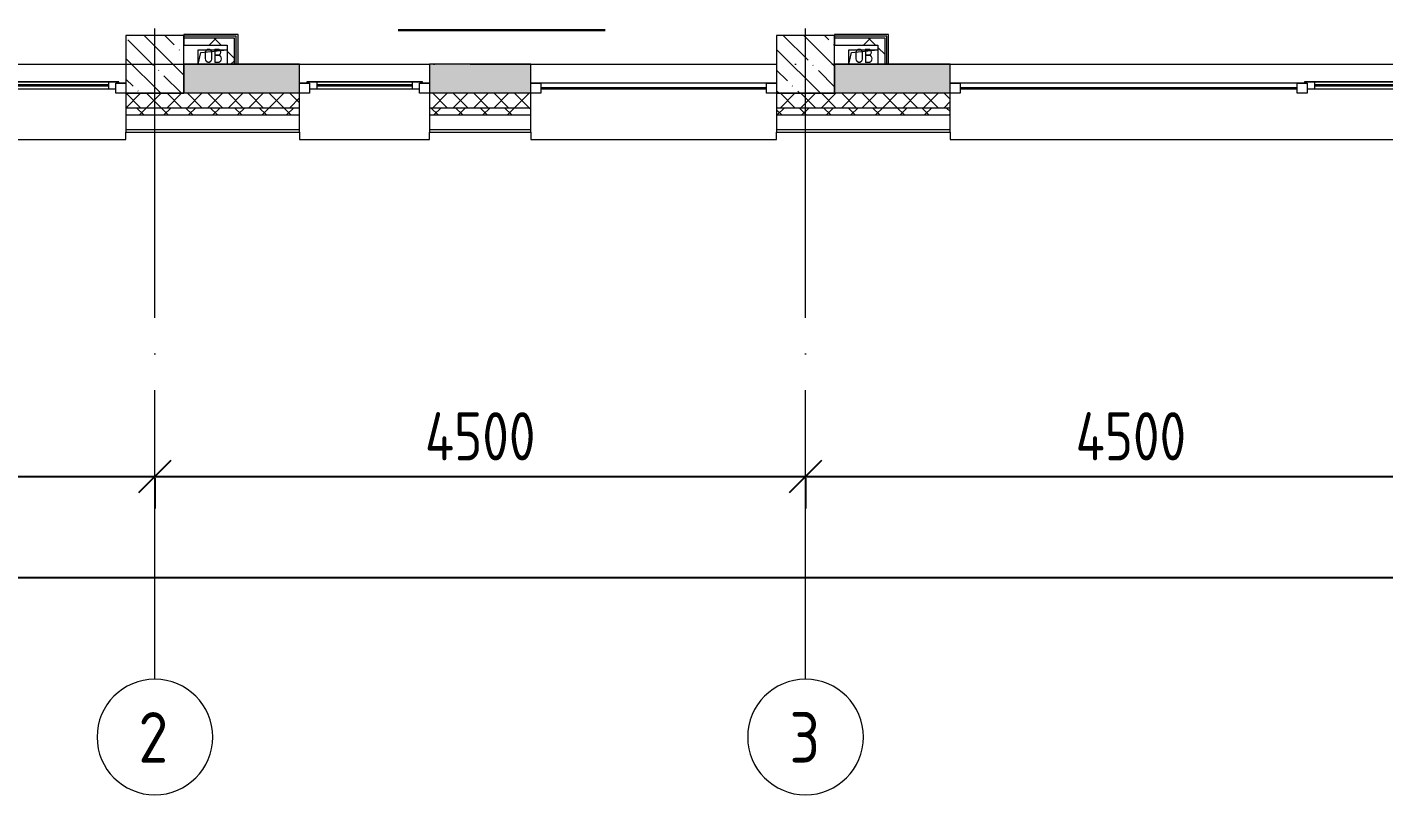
# Model space of a CAD drawing. Header units: millimetres. Extents: x -592259 to 288321, y -552984 to 293768.
# Drawn here: x 2765 to 12149, y -83822 to -78513 of the extents above; entities that cross this region are included whole.
import ezdxf

# ---------------------------------------------------------------- set-up
doc = ezdxf.new("R2010")
doc.units = ezdxf.units.MM
doc.linetypes.add('ADSK_Линия сетки', pattern=[2500, 2000, -250, 0, -250])
doc.layers.get('Defpoints').update_dxf_attribs({"color": 250})
for name, color, linetype, lineweight in [('2)Фархверки', 40, 'Continuous', 30), ('4.6) Швы', 6, 'Continuous', 30), ('A-____-____-DIMS', 250, 'Continuous', 9), ('A-DETL-GENF-OTLN', 250, 'Continuous', 5), ('A-FLOR-____-OTLN', 250, 'Continuous', 9), ('A-GLAZ-____-MCUT', 250, 'Continuous', 9), ('A-GLAZ-____-OTLN', 250, 'Continuous', 5), ('A-WALL-____-MCUT', 250, 'Continuous', 13), ('A-WALL-____-PATT', 250, 'Continuous', 13), ('A-WALL-FNSH-MCUT', 250, 'Continuous', 13), ('I-WALL-____-OTLN', 250, 'Continuous', 9), ('S-COLS-____-MCUT', 250, 'Continuous', 25), ('S-COLS-____-OTLN', 250, 'Continuous', 9), ('S-GRID-____-IDEN', 250, 'Continuous', 9), ('S-GRID-____-OTLN', 250, 'Continuous', 9)]:
    doc.layers.add(name, color=color, linetype=linetype, lineweight=lineweight)
doc.styles.add('GOST Common', font='', dxfattribs={"width": 0.9, "height": 350})
doc.styles.add('ISOCPEUR', font='isocpeur.ttf', dxfattribs={"width": 0.8, "height": 100})
doc.styles.get("Standard").update_dxf_attribs({"font": 'ГОСТ тип А.ttf'})
doc.styles.get('GOST Common').set_extended_font_data('GOST Common')
doc.dimstyles.new('А3', dxfattribs={"dimtxt": 333, "dimasz": 222, "dimexe": 222, "dimexo": 111, "dimgap": 111, "dimtad": 1, "dimtoh": 1, "dimdec": 0, "dimrnd": 0.0015, "dimzin": 0, "dimdsep": 46, "dimtxsty": 'Standard', "dimblk": 'OBLIQUE', "dimcen": 0, "dimclrd": 7, "dimclre": 7, "dimclrt": 7, "dimadec": 0, "dimazin": 0, "dimtfac": 1, "dimtdec": 0, "dimtofl": 0, "dimtmove": 0, "dimatfit": 3, "dimfxl": 1, "dimtolj": 1, "dimtzin": 0, "dimarcsym": 0})
pattern_1 = [(45, (-601.3, -122294.79), (-141.4214, 141.4214), []), (135, (-601.3, -122294.79), (-141.4214, -141.4214), [])]
pattern_2 = [(135, (-601.3, -122294.79), (-142.5612, -142.5612), []), (135, (-458.73, -122294.79), (-142.5612, -142.5612), [252.016, -50.403, 3.353, -47.05])]

# ---------------------------------------------------------------- blocks, each defined once
blk = doc.blocks.new('Окно_СКБ_2Ст1 - Окно_СКБ_2Ст 3300_ОК2л-29018874-АР1_Маркировочный план 2 этажа С1')
at = {"layer": 'A-GLAZ-____-MCUT'}
for p, q in [((-1650, -195), (-1650, -125)), ((-1650, -125), (-1580, -125)), ((-1580, -125), (-1580, -195)), ((-820, -155), (-1580, -155)), ((-1580, -155), (-1580, -195)), ((-1530, -205), (-1530, -155)), ((-870, -205), (-870, -155)), ((-820, -195), (-820, -125)), ((-820, -125), (-750, -125)), ((-820, -195), (-820, -155)), ((-750, -125), (-750, -195)), ((1580, -195), (1580, -125)), ((1580, -125), (1650, -125)), ((1650, -125), (1650, -195)), ((-1580, -195), (-1650, -195)), ((-1580, -195), (-1600, -195)), ((-1600, -195), (-1600, -205)), ((-1600, -205), (-800, -205)), ((-800, -205), (-1600, -205)), ((-750, -195), (-820, -195)), ((-800, -195), (-820, -195)), ((-800, -205), (-800, -195)), ((1650, -195), (1580, -195))]:
    blk.add_line(p, q, dxfattribs=at)
at = {"layer": 'A-GLAZ-____-MCUT', "lineweight": 5}
for p, q in [((-1530, -175), (-870, -175)), ((-870, -185), (-1530, -185)), ((1580, -155), (-750, -155)), ((1580, -165), (-750, -165))]:
    blk.add_line(p, q, dxfattribs=at)
at = {"layer": 'A-GLAZ-____-OTLN'}
for p, q in [((-1650, -195), (-1600, -195)), ((-800, -195), (1650, -195))]:
    blk.add_line(p, q, dxfattribs=at)
blk = doc.blocks.new('Окно_СКБ_1Ст1 - 120_Окно_СКБ_1Ст_900_ОК3л-29018700-АР1_Маркировочный план 2 этажа С1')
at = {"layer": 'A-GLAZ-____-MCUT'}
for p, q in [((-450, -195), (-450, -125)), ((-450, -125), (-380, -125)), ((-380, -125), (-380, -195)), ((380, -155), (-380, -155)), ((-380, -155), (-380, -195)), ((-330, -205), (-330, -155)), ((330, -205), (330, -155)), ((380, -195), (380, -125)), ((380, -125), (450, -125)), ((380, -195), (380, -155)), ((450, -125), (450, -195)), ((-380, -195), (-450, -195)), ((-380, -195), (-400, -195)), ((-400, -195), (-400, -205)), ((-400, -205), (400, -205)), ((400, -205), (-400, -205)), ((450, -195), (380, -195)), ((400, -195), (380, -195)), ((400, -205), (400, -195))]:
    blk.add_line(p, q, dxfattribs=at)
at = {"layer": 'A-GLAZ-____-MCUT', "lineweight": 5}
for p, q in [((-330, -175), (330, -175)), ((330, -185), (-330, -185))]:
    blk.add_line(p, q, dxfattribs=at)
at = {"layer": 'A-GLAZ-____-OTLN'}
for p, q in [((-450, -195), (-400, -195)), ((400, -195), (450, -195))]:
    blk.add_line(p, q, dxfattribs=at)
blk = doc.blocks.new('Окно_СКБ_1Ст1 - 120_Окно_СКБ_1Ст_1700_ОК19Л-29018918-АР1_Маркировочный план 2 этажа С1')
at = {"layer": 'A-GLAZ-____-MCUT'}
for p, q in [((-850, -195), (-850, -125)), ((-850, -125), (-780, -125)), ((-780, -125), (-780, -195)), ((780, -195), (780, -125)), ((780, -125), (850, -125)), ((850, -125), (850, -195)), ((-780, -195), (-850, -195)), ((850, -195), (780, -195))]:
    blk.add_line(p, q, dxfattribs=at)
at = {"layer": 'A-GLAZ-____-MCUT', "lineweight": 5}
for p, q in [((780, -155), (-780, -155)), ((780, -165), (-780, -165))]:
    blk.add_line(p, q, dxfattribs=at)
at = {"layer": 'A-GLAZ-____-OTLN'}
blk.add_line((-850, -195), (850, -195), dxfattribs=at)
blk = doc.blocks.new('WNW_Отлив1 - Отлив_металлический 2-28598290-АР1_Маркировочный план 2 этажа С1')
at = {"layer": 'A-GLAZ-____-OTLN'}
for p, q in [((1650, 320), (-1650, 320)), ((-1650, 320), (-1650, 270)), ((1650, 270), (1650, 320))]:
    blk.add_line(p, q, dxfattribs=at)
blk = doc.blocks.new('WNW_Отлив1 - Отлив_металлический 2-28596055-АР1_Маркировочный план 2 этажа С1')
at = {"layer": 'A-GLAZ-____-OTLN'}
for p, q in [((450, 320), (-450, 320)), ((-450, 320), (-450, 270)), ((450, 270), (450, 320))]:
    blk.add_line(p, q, dxfattribs=at)
blk = doc.blocks.new('WNW_Отлив1 - Отлив_металлический 2-28595994-АР1_Маркировочный план 2 этажа С1')
at = {"layer": 'A-GLAZ-____-OTLN'}
for p, q in [((850, 320), (-850, 320)), ((-850, 320), (-850, 270)), ((850, 270), (850, 320))]:
    blk.add_line(p, q, dxfattribs=at)
blk = doc.blocks.new('_Wn_-As_OpeningMEP_floor__Rectangular - _Wn_-As_OpeningMEP_floor__Rectangular-35307840-АР1_Маркировочный план 2 этажа С1')
at = {"layer": 'A-DETL-GENF-OTLN'}
for p, q in [((-82.3, 82.3), (100, 100)), ((-100, 0), (-82.3, 82.3))]:
    blk.add_line(p, q, dxfattribs=at)
blk = doc.blocks.new('Ось сетки - Круг_Ø8 мм-39983606-АР1_Маркировочный план 2 этажа С1')
at = {"layer": 'S-GRID-____-IDEN'}
for start, end in [(360, 180), (180, 360)]:
    blk.add_arc((0, 0), 4, start, end, dxfattribs=at)
blk = doc.blocks.new('_Oblique')
at = {"color": 0, "linetype": 'ByBlock', "lineweight": -2}
blk.add_line((-0.5, -0.5), (0.5, 0.5), dxfattribs=at)
blk = doc.blocks.new('*D2815')
at = {"layer": 'A-____-____-DIMS', "color": 7, "lineweight": -2, "transparency": 16777216}
for p, q in [((-601.3, -81619.9), (3648.7, -81619.9)), ((-601.3, -81630.9), (-601.3, -81841.9)), ((3648.7, -81630.9), (3648.7, -81841.9))]:
    blk.add_line(p, q, dxfattribs=at)
at = {"layer": 'Defpoints', "color": 0, "transparency": 16777216}
for p in [(-601.3, -81519.9), (3648.7, -81519.9), (3648.7, -81619.9)]:
    blk.add_point(p, dxfattribs=at)
at = {"layer": 'A-____-____-DIMS', "color": 7, "lineweight": -2, "transparency": 16777216, "xscale": 222, "yscale": 222, "zscale": 222, "rotation": 180}
blk.add_blockref('_Oblique', (-601.3, -81619.9), dxfattribs=at)
at = {"layer": 'A-____-____-DIMS', "color": 7, "lineweight": -2, "transparency": 16777216, "xscale": 222, "yscale": 222, "zscale": 222}
blk.add_blockref('_Oblique', (3648.7, -81619.9), dxfattribs=at)
at = {"layer": 'A-____-____-DIMS', "color": 7, "transparency": 16777216, "insert": (1523.7, -81342.4), "char_height": 333, "width": 2.567, "attachment_point": 5}
blk.add_mtext('\\A1;4250', dxfattribs=at)
blk = doc.blocks.new('*D2816')
at = {"layer": 'A-____-____-DIMS', "color": 7, "lineweight": -2, "transparency": 16777216}
for p, q in [((3648.7, -81619.9), (8148.7, -81619.9)), ((3648.7, -81630.9), (3648.7, -81841.9)), ((8148.7, -81630.9), (8148.7, -81841.9))]:
    blk.add_line(p, q, dxfattribs=at)
at = {"layer": 'Defpoints', "color": 0, "transparency": 16777216}
for p in [(3648.7, -81519.9), (8148.7, -81519.9), (8148.7, -81619.9)]:
    blk.add_point(p, dxfattribs=at)
at = {"layer": 'A-____-____-DIMS', "color": 7, "lineweight": -2, "transparency": 16777216, "xscale": 222, "yscale": 222, "zscale": 222, "rotation": 180}
blk.add_blockref('_Oblique', (3648.7, -81619.9), dxfattribs=at)
at = {"layer": 'A-____-____-DIMS', "color": 7, "lineweight": -2, "transparency": 16777216, "xscale": 222, "yscale": 222, "zscale": 222}
blk.add_blockref('_Oblique', (8148.7, -81619.9), dxfattribs=at)
at = {"layer": 'A-____-____-DIMS', "color": 7, "transparency": 16777216, "insert": (5898.7, -81342.4), "char_height": 333, "width": 2.567, "attachment_point": 5}
blk.add_mtext('\\A1;4500', dxfattribs=at)
blk = doc.blocks.new('*D2817')
at = {"layer": 'A-____-____-DIMS', "color": 7, "lineweight": -2, "transparency": 16777216}
for p, q in [((8148.7, -81619.9), (12648.7, -81619.9)), ((8148.7, -81630.9), (8148.7, -81841.9)), ((12648.7, -81630.9), (12648.7, -81841.9))]:
    blk.add_line(p, q, dxfattribs=at)
at = {"layer": 'Defpoints', "color": 0, "transparency": 16777216}
for p in [(8148.7, -81519.9), (12648.7, -81519.9), (12648.7, -81619.9)]:
    blk.add_point(p, dxfattribs=at)
at = {"layer": 'A-____-____-DIMS', "color": 7, "lineweight": -2, "transparency": 16777216, "xscale": 222, "yscale": 222, "zscale": 222, "rotation": 180}
blk.add_blockref('_Oblique', (8148.7, -81619.9), dxfattribs=at)
at = {"layer": 'A-____-____-DIMS', "color": 7, "lineweight": -2, "transparency": 16777216, "xscale": 222, "yscale": 222, "zscale": 222}
blk.add_blockref('_Oblique', (12648.7, -81619.9), dxfattribs=at)
at = {"layer": 'A-____-____-DIMS', "color": 7, "transparency": 16777216, "insert": (10398.7, -81342.4), "char_height": 333, "width": 2.567, "attachment_point": 5}
blk.add_mtext('\\A1;4500', dxfattribs=at)
blk = doc.blocks.new('*D2831')
at = {"layer": 'A-____-____-DIMS', "color": 7, "lineweight": -2, "transparency": 16777216}
for p, q in [((-601.3, -82319.9), (68548.7, -82319.9)), ((-601.3, -82330.9), (-601.3, -82541.9)), ((68548.7, -82330.9), (68548.7, -82541.9))]:
    blk.add_line(p, q, dxfattribs=at)
at = {"layer": 'Defpoints', "color": 0, "transparency": 16777216}
for p in [(-601.3, -82219.9), (68548.7, -82219.9), (68548.7, -82319.9)]:
    blk.add_point(p, dxfattribs=at)
at = {"layer": 'A-____-____-DIMS', "color": 7, "lineweight": -2, "transparency": 16777216, "xscale": 222, "yscale": 222, "zscale": 222, "rotation": 180}
blk.add_blockref('_Oblique', (-601.3, -82319.9), dxfattribs=at)
at = {"layer": 'A-____-____-DIMS', "color": 7, "lineweight": -2, "transparency": 16777216, "xscale": 222, "yscale": 222, "zscale": 222}
blk.add_blockref('_Oblique', (68548.7, -82319.9), dxfattribs=at)
at = {"layer": 'A-____-____-DIMS', "color": 7, "transparency": 16777216, "insert": (33973.7, -82042.4), "char_height": 333, "width": 2.919, "attachment_point": 5}
blk.add_mtext('\\A1;69150', dxfattribs=at)

msp = doc.modelspace()

# ---------------------------------------------------------------- hatches: boundary and pattern name
at = {"layer": 'A-WALL-____-PATT', "lineweight": 15, "true_color": 0x000000}
h = msp.add_hatch(dxfattribs=at)
h.set_pattern_fill('FP_25', color=18, style=0, pattern_type=2)
h.set_pattern_definition(pattern_1)
h.paths.add_polyline_path([(4148.7078, -78637.7883), (4198.7078, -78637.7883), (4198.7078, -78587.7883), (3848.6859, -78587.7883), (3848.6859, -78637.7883), (3930.7838, -78637.7883)])
h = msp.add_hatch(dxfattribs=at)
h.set_pattern_fill('FP_25', color=18, style=0, pattern_type=2)
h.set_pattern_definition(pattern_1)
h.paths.add_polyline_path([(8648.7078, -78637.7883), (8648.7078, -78587.7883), (8348.6859, -78587.7883), (8348.6859, -78637.7883), (8495.1761, -78637.7883)])
h = msp.add_hatch(dxfattribs=at)
h.set_pattern_fill('FP_25', color=18, style=0, pattern_type=2)
h.set_pattern_definition(pattern_1)
h.paths.add_polyline_path([(8698.7078, -78769.7878), (8698.7078, -78587.7883), (8648.7078, -78587.7883), (8648.7078, -78769.7878)])
h = msp.add_hatch(dxfattribs=at)
h.set_pattern_fill('FP_25', color=18, style=0, pattern_type=2)
h.set_pattern_definition(pattern_1)
h.paths.add_polyline_path([(4198.7078, -78769.7878), (4198.7078, -78637.7883), (4148.7078, -78637.7883), (4148.7078, -78769.7878)])
h = msp.add_hatch(dxfattribs=at)
h.set_pattern_fill('FP_24', color=18, style=0, pattern_type=2)
h.set_pattern_definition([(50, (-601.3, -122294.8), (364.3679, -31.8783), [38.1, -419.1]), (355, (-601.3, -122294.8), (-70.4859, 382.1133), [30.48, -335.28]), (100.451, (-570.93, -122297.45), (293.885, 350.2334), [32.38, -356.18]), (46.184, (-601.3, -122193.2), (542.1585, -84.0858), [57.15, -628.65]), (96.636, (-556.1, -122200.2), (474.805, 494.8554), [48.57, -534.27]), (351.184, (-601.3, -122193.2), (474.8102, 494.85), [45.72, -502.92]), (21, (-550.5, -122218.6), (303.2285, -204.5305), [38.1, -419.1]), (326, (-550.5, -122218.6), (123.6039, 368.376), [30.48, -335.28]), (71.451, (-525.22, -122235.63), (426.8341, 163.8427), [32.38, -356.18]), (37.5, (-601.29, -122294.79), (6.17665, 169.11015), [16.764, -314.452, 16.764, -323.596, -336.55]), (37.5, (-601.29, -122294.79), (6.17665, 169.11015), [-671.576, 16.764, -319.786]), (7.5, (-601.3, -122294.79), (133.63888, 200.3615), [16.764, -177.292, 16.764, -306.832, -128.27]), (7.5, (-601.3, -122294.79), (133.63888, 200.3615), [-517.652, 16.764, -111.506]), (327.5, (-714.58, -122294.79), (271.18182, -11.45836), [16.764, -110.236, 16.764, -379.476, -525.78]), (327.5, (-714.58, -122294.79), (271.18182, -11.45836), [-523.24, 16.764, -509.016]), (317.5, (-765.38, -122294.8), (296.2585, 50.85285), [16.764, -148.336, 16.764, -246.38, -373.38]), (317.5, (-765.38, -122294.8), (296.2585, 50.85285), [-428.244, 16.764, -356.616])])
h.paths.add_polyline_path([(68402.8242, -78969.7878), (68448.7078, -78969.7878), (68448.7078, -78769.7878), (66448.7078, -78769.7878), (66448.7078, -78969.7878), (67832.2751, -78969.7878)])
h.paths.add_polyline_path([(64408.981, -78969.7878), (64748.7078, -78969.7878), (64748.7078, -78769.7878), (64048.7078, -78769.7878), (64048.7078, -78969.7878)])
h.paths.add_polyline_path([(62697.3339, -78969.7878), (62748.7078, -78969.7878), (62748.7078, -78769.7878), (61948.7078, -78769.7878), (61948.7078, -78969.7878), (62126.7848, -78969.7878)])
h.paths.add_polyline_path([(59548.7078, -78969.7878), (60248.7078, -78969.7878), (60248.7078, -78769.7878), (59548.7078, -78769.7878)])
h.paths.add_polyline_path([(57562.3926, -78969.7878), (58248.7078, -78969.7878), (58248.7078, -78769.7878), (57448.7078, -78769.7878), (57448.7078, -78969.7878)])
h.paths.add_polyline_path([(53748.7078, -78969.7878), (53748.7078, -78769.7878), (52948.7078, -78769.7878), (52948.7078, -78969.7878), (53568.5494, -78969.7878)])
h.paths.add_polyline_path([(49004.1572, -78969.7878), (49248.7078, -78969.7878), (49248.7078, -78769.7878), (48448.7078, -78769.7878), (48448.7078, -78969.7878)])
h.paths.add_polyline_path([(44748.7078, -78969.7878), (44748.7078, -78769.7878), (43948.7078, -78769.7878), (43948.7078, -78969.7878), (44439.7649, -78969.7878)])
h.paths.add_polyline_path([(41587.0198, -78969.7878), (42248.7078, -78969.7878), (42248.7078, -78769.7878), (41548.7078, -78769.7878), (41548.7078, -78969.7878)])
h.paths.add_polyline_path([(40248.7078, -78969.7878), (40248.7078, -78769.7878), (39448.7078, -78769.7878), (39448.7078, -78969.7878), (39875.3727, -78969.7878)])
h.paths.add_polyline_path([(35881.5295, -78969.7878), (36148.7078, -78969.7878), (36148.7078, -78769.7878), (35748.7078, -78769.7878), (35748.7078, -78969.7878)])
h.paths.add_polyline_path([(34948.7078, -78969.7878), (35348.7078, -78969.7878), (35348.7078, -78769.7878), (34948.7078, -78769.7878), (34948.7078, -78814.4683)])
h.paths.add_polyline_path([(31317.1372, -78969.7878), (31648.7078, -78969.7878), (31648.7078, -78769.7878), (30848.7078, -78769.7878), (30848.7078, -78969.7878)])
h.paths.add_polyline_path([(27148.7078, -78969.7878), (27148.7078, -78769.7878), (26348.7078, -78769.7878), (26348.7078, -78969.7878), (26752.745, -78969.7878)])
h.paths.add_polyline_path([(23548.7078, -78969.7878), (24248.7078, -78969.7878), (24248.7078, -78769.7878), (23548.7078, -78769.7878)])
h.paths.add_polyline_path([(22648.7078, -78969.7878), (22648.7078, -78769.7878), (21848.7078, -78769.7878), (21848.7078, -78969.7878), (22188.3528, -78969.7878)])
h.paths.add_polyline_path([(18148.7078, -78969.7878), (18148.7078, -78769.7878), (17348.7078, -78769.7878), (17348.7078, -78969.7878), (17623.9605, -78969.7878)])
h.paths.add_polyline_path([(13059.5683, -78969.7878), (13648.7078, -78969.7878), (13648.7078, -78769.7878), (12848.7078, -78769.7878), (12848.7078, -78969.7878)])
h.paths.add_polyline_path([(9148.7078, -78969.7878), (9148.7078, -78769.7878), (8348.7078, -78769.7878), (8348.7078, -78969.7878), (9065.7251, -78969.7878)])
h.paths.add_polyline_path([(6212.9799, -78969.7878), (6248.7078, -78969.7878), (6248.7078, -78769.7878), (5548.7078, -78769.7878), (5548.7078, -78969.7878)])
h.paths.add_polyline_path([(4648.7078, -78969.7878), (4648.7078, -78769.7878), (3848.7078, -78769.7878), (3848.7078, -78969.7878), (4501.3328, -78969.7878)])
h.paths.add_polyline_path([(148.7078, -78969.7878), (148.7078, -78769.7878), (-401.3141, -78769.7878), (-401.3141, -78969.7878), (-63.0594, -78969.7878)])
h = msp.add_hatch(dxfattribs=at)
h.set_pattern_fill('FP_17', color=18, style=0, pattern_type=2)
h.set_pattern_definition([(45, (-601.29, -122294.79), (-70.71068, 70.71068), []), (135, (-601.29, -122294.79), (-70.71068, -70.71068), [])])
h.paths.add_polyline_path([(68402.8242, -79069.7878), (68548.7078, -79069.7878), (68548.7078, -78969.7878), (66448.7078, -78969.7878), (66448.7078, -79069.7878), (67832.2751, -79069.7878)])
h.paths.add_polyline_path([(63148.7078, -79069.7878), (63148.7078, -78969.7878), (61948.7078, -78969.7878), (61948.7078, -79069.7878), (62697.3339, -79069.7878)])
h.paths.add_polyline_path([(64408.981, -79069.7878), (64748.7078, -79069.7878), (64748.7078, -78969.7878), (64048.7078, -78969.7878), (64048.7078, -79069.7878)])
h.paths.add_polyline_path([(57448.7078, -79069.7878), (58648.7078, -79069.7878), (58648.7078, -78969.7878), (57448.7078, -78969.7878)])
h.paths.add_polyline_path([(60248.7078, -79069.7878), (60248.7078, -78969.7878), (59548.7078, -78969.7878), (59548.7078, -79069.7878)])
h.paths.add_polyline_path([(53568.5494, -79069.7878), (54148.7078, -79069.7878), (54148.7078, -78969.7878), (52948.7078, -78969.7878), (52948.7078, -79069.7878), (52998.0004, -79069.7878)])
h.paths.add_polyline_path([(49648.7078, -79069.7878), (49648.7078, -78969.7878), (48448.7078, -78969.7878), (48448.7078, -79069.7878), (49574.7062, -79069.7878)])
h.paths.add_polyline_path([(45148.7078, -79069.7878), (45148.7078, -78969.7878), (43948.7078, -78969.7878), (43948.7078, -79069.7878), (45010.314, -79069.7878)])
h.paths.add_polyline_path([(42248.7078, -79069.7878), (42248.7078, -78969.7878), (41548.7078, -78969.7878), (41548.7078, -79069.7878), (41587.0198, -79069.7878)])
h.paths.add_polyline_path([(39875.3727, -79069.7878), (40648.7078, -79069.7878), (40648.7078, -78969.7878), (39448.7078, -78969.7878), (39448.7078, -79069.7878)])
h.paths.add_polyline_path([(34948.7078, -79069.7878), (36148.7078, -79069.7878), (36148.7078, -78969.7878), (34948.7078, -78969.7878)])
h.paths.add_polyline_path([(31648.7078, -79069.7878), (31648.7078, -78969.7878), (30448.7078, -78969.7878), (30448.7078, -79069.7878), (31317.1372, -79069.7878)])
h.paths.add_polyline_path([(26752.745, -79069.7878), (27148.7078, -79069.7878), (27148.7078, -78969.7878), (25948.7078, -78969.7878), (25948.7078, -79069.7878), (26182.196, -79069.7878)])
h.paths.add_polyline_path([(24248.7078, -79069.7878), (24248.7078, -78969.7878), (23548.7078, -78969.7878), (23548.7078, -79069.7878)])
h.paths.add_polyline_path([(21617.8037, -79069.7878), (22648.7078, -79069.7878), (22648.7078, -78969.7878), (21448.7078, -78969.7878), (21448.7078, -79069.7878)])
h.paths.add_polyline_path([(16948.7078, -79069.7878), (18148.7078, -79069.7878), (18148.7078, -78969.7878), (16948.7078, -78969.7878)])
h.paths.add_polyline_path([(13648.7078, -79069.7878), (13648.7078, -78969.7878), (12448.7078, -78969.7878), (12448.7078, -79069.7878), (13630.1173, -79069.7878)])
h.paths.add_polyline_path([(7948.7078, -79069.7878), (9148.7078, -79069.7878), (9148.7078, -78969.7878), (7948.7078, -78969.7878)])
h.paths.add_polyline_path([(6212.9799, -79069.7878), (6248.7078, -79069.7878), (6248.7078, -78969.7878), (5548.7078, -78969.7878), (5548.7078, -79069.7878)])
h.paths.add_polyline_path([(4501.3328, -79069.7878), (4648.7078, -79069.7878), (4648.7078, -78969.7878), (3448.7078, -78969.7878), (3448.7078, -79069.7878), (3930.7838, -79069.7878)])
h.paths.add_polyline_path([(148.7078, -79069.7878), (148.7078, -78969.7878), (-901.3141, -78969.7878), (-901.3141, -79069.7878), (-63.0594, -79069.7878)])
h = msp.add_hatch(dxfattribs=at)
h.set_pattern_fill('FP_16', color=18, style=0, pattern_type=2)
h.set_pattern_definition([(135, (-601.29, -122294.79), (-84.85281, -84.85281), []), (225, (-601.29, -122294.79), (84.85281, -84.85281), [])])
h.paths.add_polyline_path([(64748.7078, -79119.7878), (64748.7078, -79069.7878), (64048.7078, -79069.7878), (64048.7078, -79119.7878), (64408.981, -79119.7878)])
h.paths.add_polyline_path([(66448.7078, -79119.7878), (68548.7078, -79119.7878), (68548.7078, -79069.7878), (66448.7078, -79069.7878)])
h.paths.add_polyline_path([(63148.7078, -79119.7878), (63148.7078, -79069.7878), (61948.7078, -79069.7878), (61948.7078, -79119.7878), (62697.3339, -79119.7878)])
h.paths.add_polyline_path([(59548.7078, -79119.7878), (60248.7078, -79119.7878), (60248.7078, -79069.7878), (59548.7078, -79069.7878)])
h.paths.add_polyline_path([(58648.7078, -79119.7878), (58648.7078, -79069.7878), (57448.7078, -79069.7878), (57448.7078, -79119.7878), (58132.9416, -79119.7878)])
h.paths.add_polyline_path([(52948.7078, -79119.7878), (54148.7078, -79119.7878), (54148.7078, -79069.7878), (52948.7078, -79069.7878)])
h.paths.add_polyline_path([(49574.7062, -79119.7878), (49648.7078, -79119.7878), (49648.7078, -79069.7878), (48448.7078, -79069.7878), (48448.7078, -79119.7878), (49004.1572, -79119.7878)])
h.paths.add_polyline_path([(43948.7078, -79119.7878), (45148.7078, -79119.7878), (45148.7078, -79069.7878), (43948.7078, -79069.7878)])
h.paths.add_polyline_path([(42248.7078, -79119.7878), (42248.7078, -79069.7878), (41548.7078, -79069.7878), (41548.7078, -79119.7878), (41587.0198, -79119.7878)])
h.paths.add_polyline_path([(40445.9217, -79119.7878), (40648.7078, -79119.7878), (40648.7078, -79069.7878), (39448.7078, -79069.7878), (39448.7078, -79119.7878), (39875.3727, -79119.7878)])
h.paths.add_polyline_path([(36148.7078, -79119.7878), (36148.7078, -79069.7878), (34948.7078, -79069.7878), (34948.7078, -79119.7878), (35881.5295, -79119.7878)])
h.paths.add_polyline_path([(31648.7078, -79119.7878), (31648.7078, -79069.7878), (30448.7078, -79069.7878), (30448.7078, -79119.7878), (31317.1372, -79119.7878)])
h.paths.add_polyline_path([(27148.7078, -79119.7878), (27148.7078, -79069.7878), (25948.7078, -79069.7878), (25948.7078, -79119.7878), (26752.745, -79119.7878)])
h.paths.add_polyline_path([(24248.7078, -79119.7878), (24248.7078, -79069.7878), (23548.7078, -79069.7878), (23548.7078, -79119.7878)])
h.paths.add_polyline_path([(22188.3528, -79119.7878), (22648.7078, -79119.7878), (22648.7078, -79069.7878), (21448.7078, -79069.7878), (21448.7078, -79119.7878), (21617.8037, -79119.7878)])
h.paths.add_polyline_path([(18148.7078, -79119.7878), (18148.7078, -79069.7878), (16948.7078, -79069.7878), (16948.7078, -79119.7878), (17623.9605, -79119.7878)])
h.paths.add_polyline_path([(13648.7078, -79119.7878), (13648.7078, -79069.7878), (12448.7078, -79069.7878), (12448.7078, -79119.7878), (13630.1173, -79119.7878)])
h.paths.add_polyline_path([(9148.7078, -79119.7878), (9148.7078, -79069.7878), (7948.7078, -79069.7878), (7948.7078, -79119.7878), (9065.7251, -79119.7878)])
h.paths.add_polyline_path([(5548.7078, -79119.7878), (6248.7078, -79119.7878), (6248.7078, -79069.7878), (5548.7078, -79069.7878)])
h.paths.add_polyline_path([(3930.7838, -79119.7878), (4648.7078, -79119.7878), (4648.7078, -79069.7878), (3448.7078, -79069.7878), (3448.7078, -79119.7878)])
h.paths.add_polyline_path([(-951.3141, -79119.7878), (148.7078, -79119.7878), (148.7078, -79069.7878), (-951.3141, -79069.7878)])
at = {"layer": 'S-COLS-____-OTLN', "lineweight": 5, "true_color": 0x000000}
h = msp.add_hatch(dxfattribs=at)
h.set_pattern_fill('FP_23', color=18, style=0, pattern_type=2)
h.set_pattern_definition(pattern_2)
h.paths.add_polyline_path([(3448.7078, -78969.7878), (3848.7078, -78969.7878), (3848.7078, -78569.7878), (3448.7078, -78569.7878), (3448.7078, -78814.4683)])
h = msp.add_hatch(dxfattribs=at)
h.set_pattern_fill('FP_23', color=18, style=0, pattern_type=2)
h.set_pattern_definition(pattern_2)
h.paths.add_polyline_path([(7948.7078, -78969.7878), (8348.7078, -78969.7878), (8348.7078, -78569.7878), (7948.7078, -78569.7878), (7948.7078, -78814.4683)])

# ---------------------------------------------------------------- linework, layer by layer
at = {"layer": '4.6) Швы'}
msp.add_lwpolyline([(5330.8023, -78533.5033), (6764.0949, -78533.5033)], dxfattribs=at)
at = {"layer": 'A-FLOR-____-OTLN', "color": 18, "lineweight": 5, "true_color": 0x000000}
for p, q in [((3948.7078, -78769.7878), (3948.7078, -78669.7878)), ((3948.7078, -78669.7878), (4148.7078, -78669.7878)), ((8448.7078, -78769.7878), (8448.7078, -78669.7878)), ((8448.7078, -78669.7878), (8648.7078, -78669.7878))]:
    msp.add_line(p, q, dxfattribs=at)
at = {"layer": 'A-WALL-____-MCUT', "color": 18, "lineweight": 15, "true_color": 0x000000}
for p, q in [((4211.2078, -78575.2883), (3848.6859, -78575.2883)), ((3848.6859, -78587.7883), (3848.6859, -78637.7883)), ((4198.7078, -78587.7883), (3848.6859, -78587.7883)), ((4198.7078, -78769.7878), (4198.7078, -78587.7883)), ((4211.2078, -78769.7878), (4211.2078, -78575.2883)), ((8711.2078, -78575.2883), (8348.6859, -78575.2883)), ((8348.6859, -78587.7883), (8348.6859, -78637.7883)), ((8698.7078, -78587.7883), (8348.6859, -78587.7883)), ((8698.7078, -78769.7878), (8698.7078, -78587.7883)), ((8711.2078, -78769.7878), (8711.2078, -78575.2883)), ((3848.6859, -78637.7883), (4148.7078, -78637.7883)), ((4148.7078, -78637.7883), (4148.7078, -78769.7878)), ((8348.6859, -78637.7883), (8648.7078, -78637.7883)), ((8648.7078, -78637.7883), (8648.7078, -78769.7878)), ((4648.7078, -78769.7878), (3848.7078, -78769.7878)), ((3848.7078, -78769.7878), (3848.7078, -78969.7878)), ((4648.7078, -78969.7878), (4648.7078, -78769.7878)), ((6248.7078, -78769.7878), (5548.7078, -78769.7878)), ((5548.7078, -78769.7878), (5548.7078, -78969.7878)), ((6248.7078, -78969.7878), (6248.7078, -78769.7878)), ((9148.7078, -78769.7878), (8348.7078, -78769.7878)), ((8348.7078, -78769.7878), (8348.7078, -78969.7878)), ((9148.7078, -78969.7878), (9148.7078, -78769.7878)), ((3848.7078, -78969.7878), (3448.7078, -78969.7878)), ((3448.7078, -78969.7878), (3448.7078, -79119.7878)), ((4648.7078, -78969.7878), (3848.7078, -78969.7878)), ((4648.7078, -79119.7878), (4648.7078, -78969.7878)), ((5548.7078, -78969.7878), (5548.7078, -79119.7878)), ((6248.7078, -78969.7878), (5548.7078, -78969.7878)), ((6248.7078, -79119.7878), (6248.7078, -78969.7878)), ((8348.7078, -78969.7878), (7948.7078, -78969.7878)), ((7948.7078, -78969.7878), (7948.7078, -79119.7878)), ((9148.7078, -78969.7878), (8348.7078, -78969.7878)), ((9148.7078, -79119.7878), (9148.7078, -78969.7878)), ((3448.7078, -79069.7878), (4648.7078, -79069.7878)), ((5548.7078, -79069.7878), (6248.7078, -79069.7878)), ((7948.7078, -79069.7878), (9148.7078, -79069.7878)), ((3448.7078, -79119.7878), (4648.7078, -79119.7878)), ((5548.7078, -79119.7878), (6248.7078, -79119.7878)), ((7948.7078, -79119.7878), (9148.7078, -79119.7878)), ((3448.7078, -79219.7878), (4648.7078, -79219.7878)), ((5548.7078, -79219.7878), (6248.7078, -79219.7878)), ((7948.7078, -79219.7878), (9148.7078, -79219.7878))]:
    msp.add_line(p, q, dxfattribs=at)
at = {"layer": 'A-WALL-FNSH-MCUT', "lineweight": 15}
for p, q in [((4223.7078, -78562.7883), (3848.6859, -78562.7883)), ((3848.6859, -78562.7883), (3848.6859, -78587.7883)), ((4223.7078, -78769.7878), (4223.7078, -78562.7883)), ((8723.7078, -78562.7883), (8348.6859, -78562.7883)), ((8348.6859, -78562.7883), (8348.6859, -78587.7883)), ((8723.7078, -78769.7878), (8723.7078, -78562.7883)), ((3448.7078, -79119.7878), (3448.7078, -79239.7878)), ((4648.7078, -79239.7878), (4648.7078, -79119.7878)), ((5548.7078, -79119.7878), (5548.7078, -79239.7878)), ((6248.7078, -79239.7878), (6248.7078, -79119.7878)), ((7948.7078, -79119.7878), (7948.7078, -79239.7878)), ((9148.7078, -79239.7878), (9148.7078, -79119.7878)), ((3448.7078, -79239.7878), (4648.7078, -79239.7878)), ((5548.7078, -79239.7878), (6248.7078, -79239.7878)), ((7948.7078, -79239.7878), (9148.7078, -79239.7878))]:
    msp.add_line(p, q, dxfattribs=at)
at = {"layer": 'I-WALL-____-OTLN', "color": 18, "lineweight": 15, "true_color": 0x000000}
for p, q in [((148.7078, -78769.7878), (3448.7078, -78769.7878)), ((4648.7078, -78769.7878), (5548.7078, -78769.7878)), ((6248.7078, -78769.7878), (7948.7078, -78769.7878)), ((9148.7078, -78769.7878), (12448.7078, -78769.7878))]:
    msp.add_line(p, q, dxfattribs=at)
at = {"layer": 'S-COLS-____-MCUT', "color": 18, "lineweight": 5, "true_color": 0x000000}
for p, q in [((3848.7078, -78569.7878), (3448.7078, -78569.7878)), ((3448.7078, -78569.7878), (3448.7078, -78969.7878)), ((3848.7078, -78769.7878), (3848.7078, -78569.7878)), ((8348.7078, -78569.7878), (7948.7078, -78569.7878)), ((7948.7078, -78569.7878), (7948.7078, -78969.7878)), ((8348.7078, -78769.7878), (8348.7078, -78569.7878)), ((3448.7078, -78969.7878), (3848.7078, -78969.7878)), ((7948.7078, -78969.7878), (8348.7078, -78969.7878))]:
    msp.add_line(p, q, dxfattribs=at)
at = {"layer": 'S-COLS-____-OTLN', "color": 18, "lineweight": 5, "true_color": 0x000000}
for p, q in [((3848.7078, -78969.7878), (3848.7078, -78769.7878)), ((8348.7078, -78969.7878), (8348.7078, -78769.7878))]:
    msp.add_line(p, q, dxfattribs=at)
at = {"layer": 'S-GRID-____-OTLN', "color": 18, "linetype": 'ADSK_Линия сетки', "true_color": 0x000000}
for p, q in [((3648.7078, -83022.3092), (3648.7078, -61092.7832)), ((8148.7078, -83022.3092), (8148.7078, -61092.7832)), ((-4170.8434, -78769.7878), (72672.5335, -78769.7878))]:
    msp.add_line(p, q, dxfattribs=at)

# ---------------------------------------------------------------- block references
at = {"layer": 'A-GLAZ-____-OTLN', "color": 18, "true_color": 0x000000}
for p in [(4048.7078, -78769.7878), (8548.7078, -78769.7878)]:
    msp.add_blockref('_Wn_-As_OpeningMEP_floor__Rectangular - _Wn_-As_OpeningMEP_floor__Rectangular-35307840-АР1_Маркировочный план 2 этажа С1', p, dxfattribs=at)
at = {"layer": 'A-GLAZ-____-OTLN', "color": 18, "true_color": 0x000000, "rotation": 180}
for name, p in [('Окно_СКБ_2Ст1 - Окно_СКБ_2Ст 3300_ОК2л-29018874-АР1_Маркировочный план 2 этажа С1', (1798.7078, -79094.7878)), ('Окно_СКБ_1Ст1 - 120_Окно_СКБ_1Ст_900_ОК3л-29018700-АР1_Маркировочный план 2 этажа С1', (5098.7078, -79094.7878)), ('Окно_СКБ_1Ст1 - 120_Окно_СКБ_1Ст_1700_ОК19Л-29018918-АР1_Маркировочный план 2 этажа С1', (7098.7078, -79094.7878)), ('Окно_СКБ_2Ст1 - Окно_СКБ_2Ст 3300_ОК2л-29018874-АР1_Маркировочный план 2 этажа С1', (10798.7078, -79094.7878)), ('WNW_Отлив1 - Отлив_металлический 2-28598290-АР1_Маркировочный план 2 этажа С1', (1798.7078, -78969.7878)), ('WNW_Отлив1 - Отлив_металлический 2-28596055-АР1_Маркировочный план 2 этажа С1', (5098.7078, -78969.7878)), ('WNW_Отлив1 - Отлив_металлический 2-28595994-АР1_Маркировочный план 2 этажа С1', (7098.7078, -78969.7878)), ('WNW_Отлив1 - Отлив_металлический 2-28598290-АР1_Маркировочный план 2 этажа С1', (10798.7078, -78969.7878))]:
    msp.add_blockref(name, p, dxfattribs=at)
at = {"layer": 'S-GRID-____-IDEN', "color": 18, "true_color": 0x000000, "xscale": 99.99999999999993, "yscale": 99.99999999999993, "zscale": 99.99999999999993}
for p in [(3648.7078, -83422.3092), (8148.7078, -83422.3092)]:
    msp.add_blockref('Ось сетки - Круг_Ø8 мм-39983606-АР1_Маркировочный план 2 этажа С1', p, dxfattribs=at)

# ---------------------------------------------------------------- texts
at = {"layer": '2)Фархверки', "char_height": 100, "width": 160.3375, "attachment_point": 1, "style": 'ISOCPEUR'}
for insert in [(3988.7289, -78660.8323), (8488.7289, -78660.8323)]:
    msp.add_mtext('ОВ', dxfattribs=dict(at, insert=insert))
at = {"layer": 'S-GRID-____-IDEN', "color": 18, "true_color": 0x000000, "char_height": 350, "attachment_point": 1, "style": 'GOST Common'}
for s, insert, width in [('\\fGOST Common|b0|i0|c204|p34|;\\W.9;2', (3534.9272, -83249.7759), 274.177125), ('\\fGOST Common|b0|i0|c204|p34|;\\W.9;3', (8037.6272, -83249.7759), 266.961937)]:
    msp.add_mtext(s, dxfattribs=dict(at, insert=insert, width=width))

# ---------------------------------------------------------------- dimensions: what is measured, and where the dimension line sits
at = {"layer": 'A-____-____-DIMS', "color": 18, "true_color": 0x000000}
for base, p1, p2, picture, middle in [((3648.7078, -81619.9298), (-601.2922, -81519.9449), (3648.7078, -81519.9449), '*D2815', (1523.7078, -81342.4298)), ((8148.7078, -81619.9298), (3648.7078, -81519.9449), (8148.7078, -81519.9449), '*D2816', (5898.7078, -81342.4298)), ((12648.7078, -81619.9298), (8148.7078, -81519.9449), (12648.7078, -81519.9449), '*D2817', (10398.7078, -81342.4298)), ((68548.7078, -82319.9298), (-601.2922, -82219.9449), (68548.7078, -82219.9449), '*D2831', (33973.7078, -82042.4298))]:
    dim = msp.add_linear_dim(base=base, p1=p1, p2=p2, dimstyle='А3', dxfattribs=at)
    dim.commit()
    dim.dimension.update_dxf_attribs({"geometry": picture, "text_midpoint": middle})

doc.saveas('drawing.dxf')
